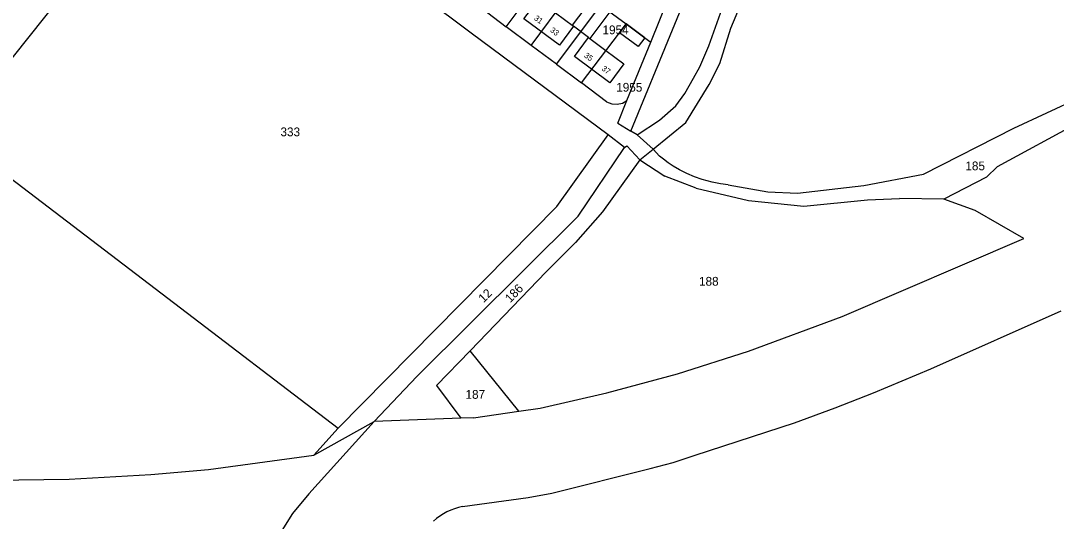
# Model space of a CAD drawing. Extents: x 191922 to 199923, y 328959 to 333350.
# Drawn here: x 193721.3 to 194039.9, y 332042 to 332195.9 of the extents above; entities that cross this region are included whole.
import ezdxf

# ---------------------------------------------------------------- set-up
doc = ezdxf.new("R2010")
doc.units = 0
for name, color, linetype in [('bestemmingsplangebied', 7, 'Continuous'), ('enkelbestemming', 7, 'Continuous'), ('Level 11', 7, 'Continuous'), ('Level 14', 7, 'Continuous'), ('Level 6', 7, 'Continuous'), ('maatvoering - maximum aantal wooneenheden', 7, 'Continuous'), ('recreatiewoning', 7, 'Continuous')]:
    doc.layers.add(name, color=color, linetype=linetype)

msp = doc.modelspace()

# ---------------------------------------------------------------- linework, layer by layer
at = {"layer": 'bestemmingsplangebied'}
for p, q in [((193859.89, 332192.08), (193837.39, 332208.98)), ((193859.89, 332192.08), (193837.39, 332208.98)), ((193902.01, 332160.8), (193859.89, 332192.08)), ((193902.01, 332160.8), (193859.89, 332192.08)), ((193907.1, 332156.98), (193902.01, 332160.8)), ((193907.1, 332156.98), (193902.01, 332160.8)), ((193911.79, 332153.13), (193915.84, 332156.41)), ((193911.79, 332153.13), (193915.84, 332156.41))]:
    msp.add_line(p, q, dxfattribs=at)
for points in [[(193915.84, 332156.41), (193925.96, 332164.6), (193933.08, 332176.25), (193936.38, 332182.76), (193939.78, 332193.64), (193947.07, 332211.03), (193949.43, 332217.99), (193951.75, 332240.09), (193954, 332249.87), (193964.3, 332277.69), (193966.96, 332284.24), (193977.44, 332308.28)], [(193915.84, 332156.41), (193925.96, 332164.6), (193933.08, 332176.25), (193936.38, 332182.76), (193939.78, 332193.64), (193947.07, 332211.03), (193949.43, 332217.99), (193951.75, 332240.09), (193954, 332249.87), (193964.3, 332277.69), (193966.96, 332284.24), (193977.44, 332308.28)], [(193907.1, 332156.98), (193907.8, 332157.44), (193911.79, 332153.13)], [(193907.1, 332156.98), (193907.8, 332157.44), (193911.79, 332153.13)]]:
    msp.add_lwpolyline(points, dxfattribs=at)
at = {"layer": 'Level 11'}
for p, q in [((193830.02, 332072.72), (193809.93, 332050.48)), ((193830.02, 332072.72), (193809.93, 332050.48)), ((193811.48, 332062.34), (193830.02, 332072.72)), ((193811.48, 332062.34), (193830.02, 332072.72)), ((193809.93, 332050.48), (193804.93, 332044.42)), ((193809.93, 332050.48), (193804.93, 332044.42)), ((193804.93, 332044.42), (193799.57, 332035.9)), ((193804.93, 332044.42), (193799.57, 332035.9))]:
    msp.add_line(p, q, dxfattribs=at)
msp.add_lwpolyline([(193635.82, 332059.43), (193642.31, 332057.81), (193650.89, 332055.98), (193696.12, 332054.84), (193712.86, 332054.62), (193736.22, 332054.94), (193761.3, 332056.4), (193779.09, 332057.89), (193811.48, 332062.34)], dxfattribs=at)
msp.add_lwpolyline([(193635.82, 332059.43), (193642.31, 332057.81), (193650.89, 332055.98), (193696.12, 332054.84), (193712.86, 332054.62), (193736.22, 332054.94), (193761.3, 332056.4), (193779.09, 332057.89), (193811.48, 332062.34)], dxfattribs=at)
at = {"layer": 'Level 6'}
for p, q in [((193915.14, 332189.33), (193924.45, 332212.51)), ((193870.68, 332194.07), (193884.18, 332212.29)), ((193878.35, 332188.34), (193891.85, 332206.59)), ((193735.29, 332205.49), (193700.02, 332161.25)), ((193862.83, 332199.94), (193870.68, 332194.07)), ((193886.14, 332182.51), (193899.78, 332200.67)), ((193902.23, 332198.85), (193907.52, 332194.94)), ((193878.35, 332188.34), (193870.68, 332194.07)), ((193907.52, 332194.94), (193905.47, 332192.22)), ((193893.8, 332176.78), (193905.47, 332192.22)), ((193886.14, 332182.51), (193878.35, 332188.34)), ((193886.14, 332182.51), (193893.8, 332176.78)), ((193901.54, 332171), (193893.8, 332176.78)), ((193904.98, 332164.4), (193907.73, 332171.37)), ((193906.48, 332170.61), (193907.73, 332171.37)), ((194021.85, 332151.12), (194058.98, 332171.23)), ((194026.79, 332162.89), (194049.47, 332173.36)), ((193904.98, 332164.4), (193909.01, 332161.91)), ((193910.92, 332160.81), (193909.01, 332161.91)), ((193999.05, 332148.69), (194026.79, 332162.89)), ((193700.02, 332161.25), (193818.99, 332070.61)), ((193886.26, 332138.77), (193902.01, 332160.8)), ((193910.92, 332160.81), (193915.84, 332156.41)), ((193892.78, 332135.83), (193907.1, 332156.98)), ((193892.78, 332135.83), (193907.1, 332156.98)), ((193917.81, 332154.29), (193915.84, 332156.41)), ((193911.79, 332153.13), (193900.26, 332137.14)), ((193911.79, 332153.13), (193919.45, 332148.1)), ((193919.04, 332153.31), (193917.81, 332154.29)), ((193920.47, 332152.24), (193919.04, 332153.31)), ((193921.99, 332151.2), (193920.47, 332152.24)), ((193923.99, 332150.05), (193921.99, 332151.2)), ((193926.24, 332148.89), (193923.99, 332150.05)), ((193928.64, 332147.9), (193926.24, 332148.89)), ((194018.38, 332147.77), (194021.85, 332151.12)), ((193929.06, 332144.44), (193919.45, 332148.1)), ((193930.96, 332147.12), (193928.64, 332147.9)), ((193933.99, 332146.24), (193930.96, 332147.12)), ((193936.56, 332145.77), (193933.99, 332146.24)), ((193938.9, 332145.49), (193936.56, 332145.77)), ((193980.67, 332145.22), (193999.05, 332148.69)), ((194018.38, 332147.77), (194005.29, 332141.05)), ((193929.06, 332144.44), (193945.18, 332140.61)), ((193938.9, 332145.49), (193951.13, 332143.25)), ((193951.13, 332143.25), (193960.33, 332142.93)), ((193960.33, 332142.93), (193980.67, 332145.22)), ((193945.18, 332140.61), (193962.26, 332138.93)), ((193962.26, 332138.93), (193981.8, 332140.82)), ((193981.8, 332140.82), (193991.65, 332141.29)), ((194005.29, 332141.05), (193991.65, 332141.29)), ((194014.95, 332137.51), (194005.29, 332141.05)), ((193818.99, 332070.61), (193886.26, 332138.77)), ((193900.26, 332137.14), (193891.98, 332127.76)), ((194029.91, 332129), (194014.95, 332137.51)), ((193843.15, 332086.5), (193892.78, 332135.83)), ((193843.15, 332086.5), (193892.78, 332135.83)), ((193891.98, 332127.76), (193882.99, 332118.69)), ((193974.03, 332104.95), (194029.91, 332129)), ((193882.99, 332118.69), (193859.54, 332094.43)), ((193945.2, 332094.35), (193974.03, 332104.95)), ((194001.26, 332088.86), (194041.44, 332106.74)), ((193859.54, 332094.43), (193849.18, 332083.71)), ((193874.59, 332075.83), (193859.54, 332094.43)), ((193923.37, 332087.37), (193945.2, 332094.35)), ((193983.69, 332081.5), (194001.26, 332088.86)), ((193830.02, 332072.72), (193843.15, 332086.5)), ((193830.02, 332072.72), (193843.15, 332086.5)), ((193901.62, 332081.55), (193923.37, 332087.37)), ((193849.18, 332083.71), (193856.72, 332073.72)), ((193881.08, 332076.78), (193901.62, 332081.55)), ((193971.84, 332076.86), (193983.69, 332081.5)), ((193860.61, 332073.79), (193874.59, 332075.83)), ((193874.59, 332075.83), (193881.08, 332076.78)), ((193959.33, 332072.28), (193971.84, 332076.86)), ((193856.72, 332073.72), (193830.02, 332072.72)), ((193860.61, 332073.79), (193856.72, 332073.72)), ((193818.99, 332070.61), (193811.48, 332062.34)), ((193928.77, 332062.32), (193959.33, 332072.28)), ((193914.99, 332058.28), (193922, 332060.13)), ((193922, 332060.13), (193928.77, 332062.32)), ((193884.73, 332050.7), (193914.99, 332058.28)), ((193877.39, 332049.36), (193884.73, 332050.7)), ((193857.25, 332046.52), (193877.39, 332049.36))]:
    msp.add_line(p, q, dxfattribs=at)
for points in [[(193910.92, 332160.81), (193917.85, 332165.33), (193922.88, 332169.74), (193925.6, 332173.53), (193928.26, 332178.29), (193930.25, 332181.73), (193933.02, 332188.19), (193942.23, 332214.14), (193945.39, 332227.27), (193947.87, 332241.56), (193949.74, 332251.18), (193953.39, 332262.14), (193956.04, 332269.28), (193957.86, 332273.66), (193961.66, 332282.54), (193963.75, 332286.05), (193973.97, 332308.77), (193973.73, 332309.65)], [(193909.01, 332161.91), (193921.83, 332193.13), (193929.22, 332211.18), (193934.95, 332225.76), (193942.14, 332243.8), (193945.84, 332252.69), (193949.06, 332262.18)], [(193907.52, 332194.94), (193913.28, 332190.6), (193915.14, 332189.33)], [(193907.73, 332171.37), (193915.13, 332189.3), (193915.14, 332189.33)], [(193901.54, 332171), (193903.12, 332170.35), (193904.82, 332170.22), (193906.48, 332170.61)]]:
    msp.add_lwpolyline(points, dxfattribs=at)
msp.add_arc((193860.36, 332029.1), 17.69, 100.1213, 133.1312, dxfattribs=at)
at = {"layer": 'recreatiewoning'}
for p, q in [((193897.1, 332202.76), (193890.94, 332194.56)), ((193902.57, 332198.65), (193896.41, 332190.45)), ((193896, 332190.75), (193891.35, 332194.25)), ((193905.47, 332192.22), (193907.52, 332194.94)), ((193913.26, 332190.6), (193907.52, 332194.94)), ((193896, 332190.75), (193901.36, 332186.77)), ((193911.31, 332187.96), (193905.47, 332192.22)), ((193913.26, 332190.6), (193911.31, 332187.96)), ((193901.36, 332186.77), (193906.88, 332182.68)), ((193906.88, 332182.68), (193902.55, 332176.86))]:
    msp.add_line(p, q, dxfattribs=at)
for points in [[(193891.35, 332194.25), (193887.03, 332188.44), (193876.13, 332196.53), (193880.47, 332202.38)], [(193880.47, 332202.38), (193885.86, 332198.36), (193891.35, 332194.25)], [(193902.55, 332176.86), (193891.68, 332184.94), (193896, 332190.75)]]:
    msp.add_lwpolyline(points, dxfattribs=at)

# ---------------------------------------------------------------- texts
at = {"layer": 'enkelbestemming'}
for s, p in [('1954', (193900.29, 332191.75)), ('1955', (193904.51, 332174.09)), ('333', (193801.21, 332160.38)), ('185', (194011.93, 332149.92)), ('188', (193929.98, 332114.44)), ('187', (193858.14, 332079.67))]:
    msp.add_text(s, height=2.7, rotation=0, dxfattribs=at).set_placement(p)
at = {"layer": 'Level 14'}
for s, rotation, p in [('186', 45.652, (193871.91, 332109.04)), ('12', 45, (193863.71, 332109.04))]:
    msp.add_text(s, height=2.7, rotation=rotation, dxfattribs=at).set_placement(p)
at = {"layer": 'maatvoering - maximum aantal wooneenheden'}
for s, p in [('31', (193879.07, 332196.35)), ('33', (193884.02, 332192.67)), ('35', (193894.46, 332184.88)), ('37', (193899.84, 332180.87))]:
    msp.add_text(s, height=1.75, rotation=323.3824, dxfattribs=at).set_placement(p)

doc.saveas('drawing.dxf')
